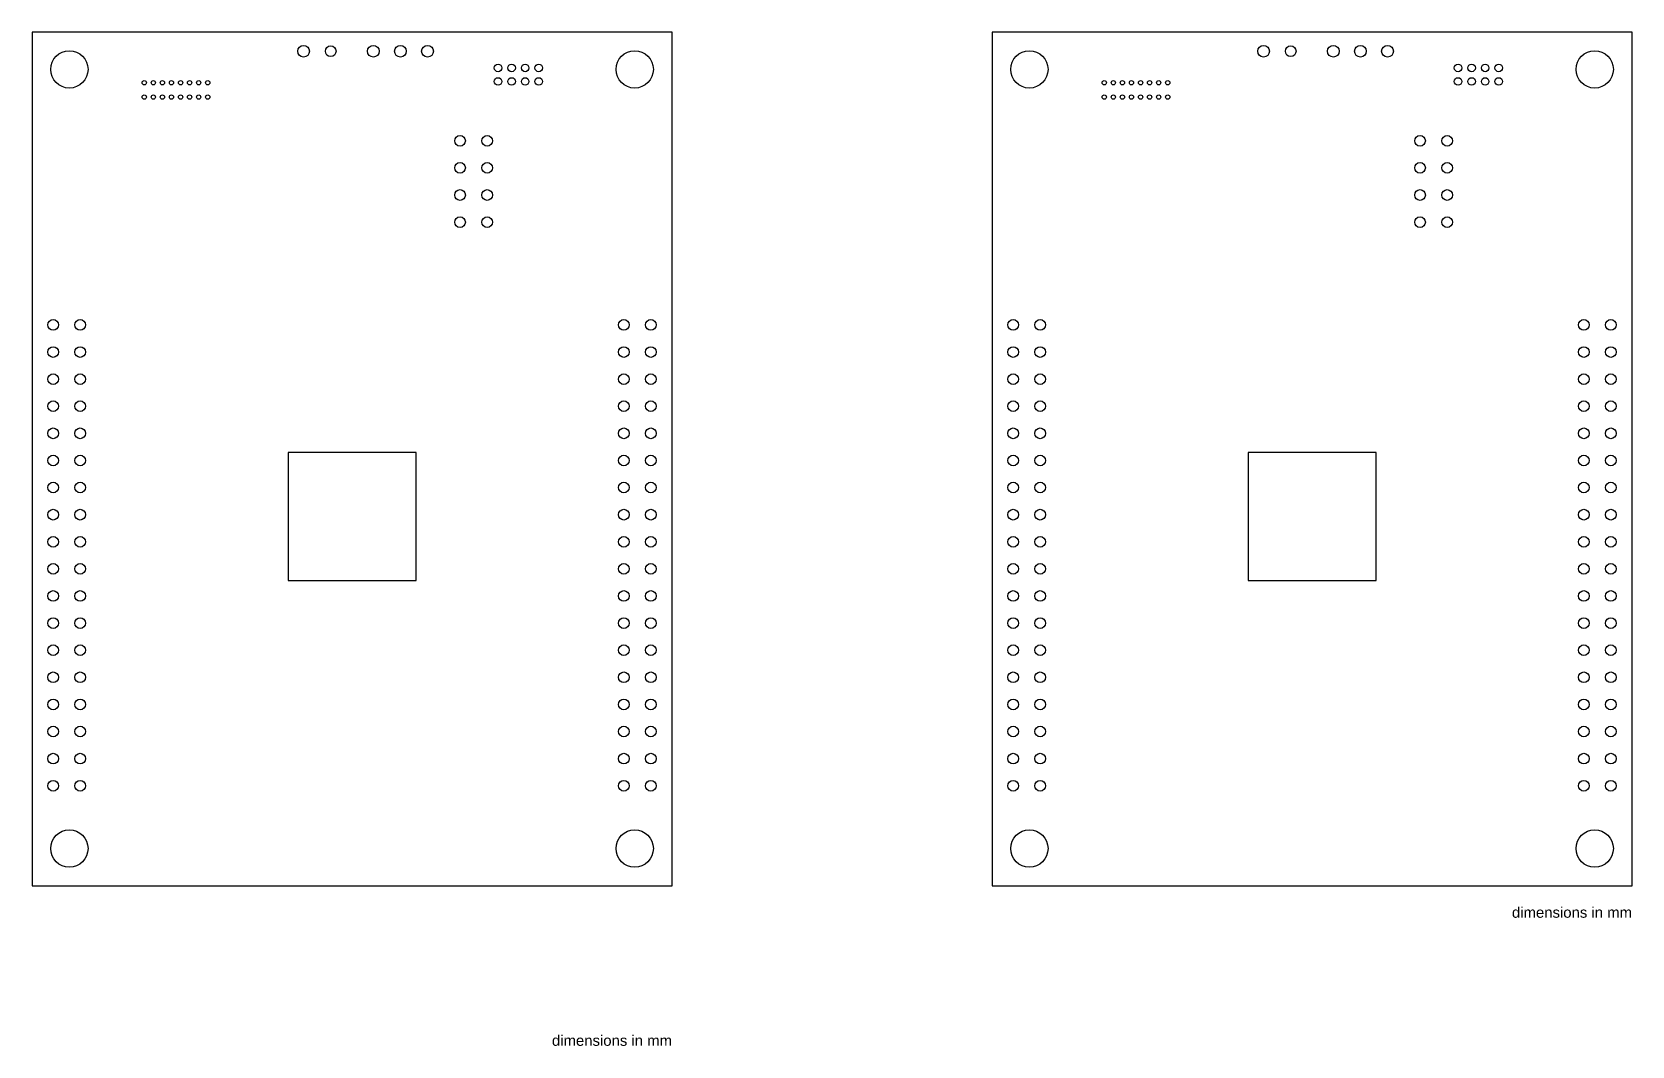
# Model space of a CAD drawing. Header units: millimetres. Extents: x 40 to 190, y 20 to 115.
import ezdxf

# ---------------------------------------------------------------- set-up
doc = ezdxf.new("R2010")
doc.units = ezdxf.units.MM
doc.layers.add('layer 1', color=18, linetype='Continuous', lineweight=25, true_color=0x000000)
doc.styles.add('textstyle11', font='')
doc.styles.add('textstyle12', font='')
doc.styles.get('textstyle11').set_extended_font_data('Arial')
doc.styles.get('textstyle12').set_extended_font_data('Arial')

msp = doc.modelspace()

# ---------------------------------------------------------------- linework, layer by layer
at = {"layer": 'layer 1'}
for p, q in [((100, 115), (40, 115)), ((40, 115), (40, 35)), ((100, 35), (100, 115)), ((190, 115), (130, 115)), ((130, 115), (130, 35)), ((190, 35), (190, 115)), ((76, 75.6), (64, 75.6)), ((64, 75.6), (64, 63.6)), ((76, 63.6), (76, 75.6)), ((166, 75.6), (154, 75.6)), ((154, 75.6), (154, 63.6)), ((166, 63.6), (166, 75.6)), ((64, 63.6), (76, 63.6)), ((154, 63.6), (166, 63.6)), ((40, 35), (100, 35)), ((130, 35), (190, 35))]:
    msp.add_line(p, q, dxfattribs=at)
for centre, radius in [((43.5, 111.5), 1.75), ((65.46, 113.2), 0.55), ((68, 113.2), 0.5), ((72, 113.2), 0.55), ((74.54, 113.2), 0.55), ((77.08, 113.2), 0.55), ((96.5, 111.5), 1.75), ((133.5, 111.5), 1.75), ((155.46, 113.2), 0.55), ((158, 113.2), 0.5), ((162, 113.2), 0.55), ((164.54, 113.2), 0.55), ((167.08, 113.2), 0.55), ((186.5, 111.5), 1.75), ((83.695, 111.635), 0.355), ((84.965, 111.635), 0.355), ((86.235, 111.635), 0.355), ((87.505, 111.635), 0.355), ((173.695, 111.635), 0.355), ((174.965, 111.635), 0.355), ((176.235, 111.635), 0.355), ((177.505, 111.635), 0.355), ((50.525, 110.25), 0.2), ((51.375, 110.25), 0.2), ((52.225, 110.25), 0.2), ((53.075, 110.25), 0.2), ((53.925, 110.25), 0.2), ((54.775, 110.25), 0.2), ((55.625, 110.25), 0.2), ((56.475, 110.25), 0.2), ((83.695, 110.365), 0.355), ((84.965, 110.365), 0.355), ((86.235, 110.365), 0.355), ((87.505, 110.365), 0.355), ((140.525, 110.25), 0.2), ((141.375, 110.25), 0.2), ((142.225, 110.25), 0.2), ((143.075, 110.25), 0.2), ((143.925, 110.25), 0.2), ((144.775, 110.25), 0.2), ((145.625, 110.25), 0.2), ((146.475, 110.25), 0.2), ((173.695, 110.365), 0.355), ((174.965, 110.365), 0.355), ((176.235, 110.365), 0.355), ((177.505, 110.365), 0.355), ((50.525, 108.9), 0.2), ((51.375, 108.9), 0.2), ((52.225, 108.9), 0.2), ((53.075, 108.9), 0.2), ((53.925, 108.9), 0.2), ((54.775, 108.9), 0.2), ((55.625, 108.9), 0.2), ((56.475, 108.9), 0.2), ((140.525, 108.9), 0.2), ((141.375, 108.9), 0.2), ((142.225, 108.9), 0.2), ((143.075, 108.9), 0.2), ((143.925, 108.9), 0.2), ((144.775, 108.9), 0.2), ((145.625, 108.9), 0.2), ((146.475, 108.9), 0.2), ((80.13, 104.81), 0.5), ((82.67, 104.81), 0.5), ((170.13, 104.81), 0.5), ((172.67, 104.81), 0.5), ((80.13, 102.27), 0.5), ((82.67, 102.27), 0.5), ((170.13, 102.27), 0.5), ((172.67, 102.27), 0.5), ((80.13, 99.73), 0.5), ((82.67, 99.73), 0.5), ((170.13, 99.73), 0.5), ((172.67, 99.73), 0.5), ((80.13, 97.19), 0.5), ((82.67, 97.19), 0.5), ((170.13, 97.19), 0.5), ((172.67, 97.19), 0.5), ((41.98, 87.56), 0.5), ((44.52, 87.56), 0.5), ((95.48, 87.56), 0.5), ((98.02, 87.56), 0.5), ((131.98, 87.56), 0.5), ((134.52, 87.56), 0.5), ((185.48, 87.56), 0.5), ((188.02, 87.56), 0.5), ((41.98, 85.02), 0.5), ((44.52, 85.02), 0.5), ((95.48, 85.02), 0.5), ((98.02, 85.02), 0.5), ((131.98, 85.02), 0.5), ((134.52, 85.02), 0.5), ((185.48, 85.02), 0.5), ((188.02, 85.02), 0.5), ((41.98, 82.48), 0.5), ((44.52, 82.48), 0.5), ((95.48, 82.48), 0.5), ((98.02, 82.48), 0.5), ((131.98, 82.48), 0.5), ((134.52, 82.48), 0.5), ((185.48, 82.48), 0.5), ((188.02, 82.48), 0.5), ((41.98, 79.94), 0.5), ((44.52, 79.94), 0.5), ((95.48, 79.94), 0.5), ((98.02, 79.94), 0.5), ((131.98, 79.94), 0.5), ((134.52, 79.94), 0.5), ((185.48, 79.94), 0.5), ((188.02, 79.94), 0.5), ((41.98, 77.4), 0.5), ((44.52, 77.4), 0.5), ((95.48, 77.4), 0.5), ((98.02, 77.4), 0.5), ((131.98, 77.4), 0.5), ((134.52, 77.4), 0.5), ((185.48, 77.4), 0.5), ((188.02, 77.4), 0.5), ((41.98, 74.86), 0.5), ((44.52, 74.86), 0.5), ((95.48, 74.86), 0.5), ((98.02, 74.86), 0.5), ((131.98, 74.86), 0.5), ((134.52, 74.86), 0.5), ((185.48, 74.86), 0.5), ((188.02, 74.86), 0.5), ((41.98, 72.32), 0.5), ((44.52, 72.32), 0.5), ((95.48, 72.32), 0.5), ((98.02, 72.32), 0.5), ((131.98, 72.32), 0.5), ((134.52, 72.32), 0.5), ((185.48, 72.32), 0.5), ((188.02, 72.32), 0.5), ((41.98, 69.78), 0.5), ((44.52, 69.78), 0.5), ((95.48, 69.78), 0.5), ((98.02, 69.78), 0.5), ((131.98, 69.78), 0.5), ((134.52, 69.78), 0.5), ((185.48, 69.78), 0.5), ((188.02, 69.78), 0.5), ((41.98, 67.24), 0.5), ((44.52, 67.24), 0.5), ((95.48, 67.24), 0.5), ((98.02, 67.24), 0.5), ((131.98, 67.24), 0.5), ((134.52, 67.24), 0.5), ((185.48, 67.24), 0.5), ((188.02, 67.24), 0.5), ((41.98, 64.7), 0.5), ((44.52, 64.7), 0.5), ((95.48, 64.7), 0.5), ((98.02, 64.7), 0.5), ((131.98, 64.7), 0.5), ((134.52, 64.7), 0.5), ((185.48, 64.7), 0.5), ((188.02, 64.7), 0.5), ((41.98, 62.16), 0.5), ((44.52, 62.16), 0.5), ((95.48, 62.16), 0.5), ((98.02, 62.16), 0.5), ((131.98, 62.16), 0.5), ((134.52, 62.16), 0.5), ((185.48, 62.16), 0.5), ((188.02, 62.16), 0.5), ((41.98, 59.62), 0.5), ((44.52, 59.62), 0.5), ((95.48, 59.62), 0.5), ((98.02, 59.62), 0.5), ((131.98, 59.62), 0.5), ((134.52, 59.62), 0.5), ((185.48, 59.62), 0.5), ((188.02, 59.62), 0.5), ((41.98, 57.08), 0.5), ((44.52, 57.08), 0.5), ((95.48, 57.08), 0.5), ((98.02, 57.08), 0.5), ((131.98, 57.08), 0.5), ((134.52, 57.08), 0.5), ((185.48, 57.08), 0.5), ((188.02, 57.08), 0.5), ((41.98, 54.54), 0.5), ((44.52, 54.54), 0.5), ((95.48, 54.54), 0.5), ((98.02, 54.54), 0.5), ((131.98, 54.54), 0.5), ((134.52, 54.54), 0.5), ((185.48, 54.54), 0.5), ((188.02, 54.54), 0.5), ((41.98, 52), 0.5), ((44.52, 52), 0.5), ((95.48, 52), 0.5), ((98.02, 52), 0.5), ((131.98, 52), 0.5), ((134.52, 52), 0.5), ((185.48, 52), 0.5), ((188.02, 52), 0.5), ((41.98, 49.46), 0.5), ((44.52, 49.46), 0.5), ((95.48, 49.46), 0.5), ((98.02, 49.46), 0.5), ((131.98, 49.46), 0.5), ((134.52, 49.46), 0.5), ((185.48, 49.46), 0.5), ((188.02, 49.46), 0.5), ((41.98, 46.92), 0.5), ((44.52, 46.92), 0.5), ((95.48, 46.92), 0.5), ((98.02, 46.92), 0.5), ((131.98, 46.92), 0.5), ((134.52, 46.92), 0.5), ((185.48, 46.92), 0.5), ((188.02, 46.92), 0.5), ((41.98, 44.38), 0.5), ((44.52, 44.38), 0.5), ((95.48, 44.38), 0.5), ((98.02, 44.38), 0.5), ((131.98, 44.38), 0.5), ((134.52, 44.38), 0.5), ((185.48, 44.38), 0.5), ((188.02, 44.38), 0.5), ((43.5, 38.5), 1.75), ((96.5, 38.5), 1.75), ((133.5, 38.5), 1.75), ((186.5, 38.5), 1.75)]:
    msp.add_circle(centre, radius, dxfattribs=at)

# ---------------------------------------------------------------- texts
at = {"layer": 'layer 1', "char_height": 1, "attachment_point": 9}
for insert, style in [((190, 32), 'textstyle12'), ((100, 20), 'textstyle11')]:
    msp.add_mtext('dimensions in mm', dxfattribs=dict(at, insert=insert, style=style))

doc.saveas('drawing.dxf')
